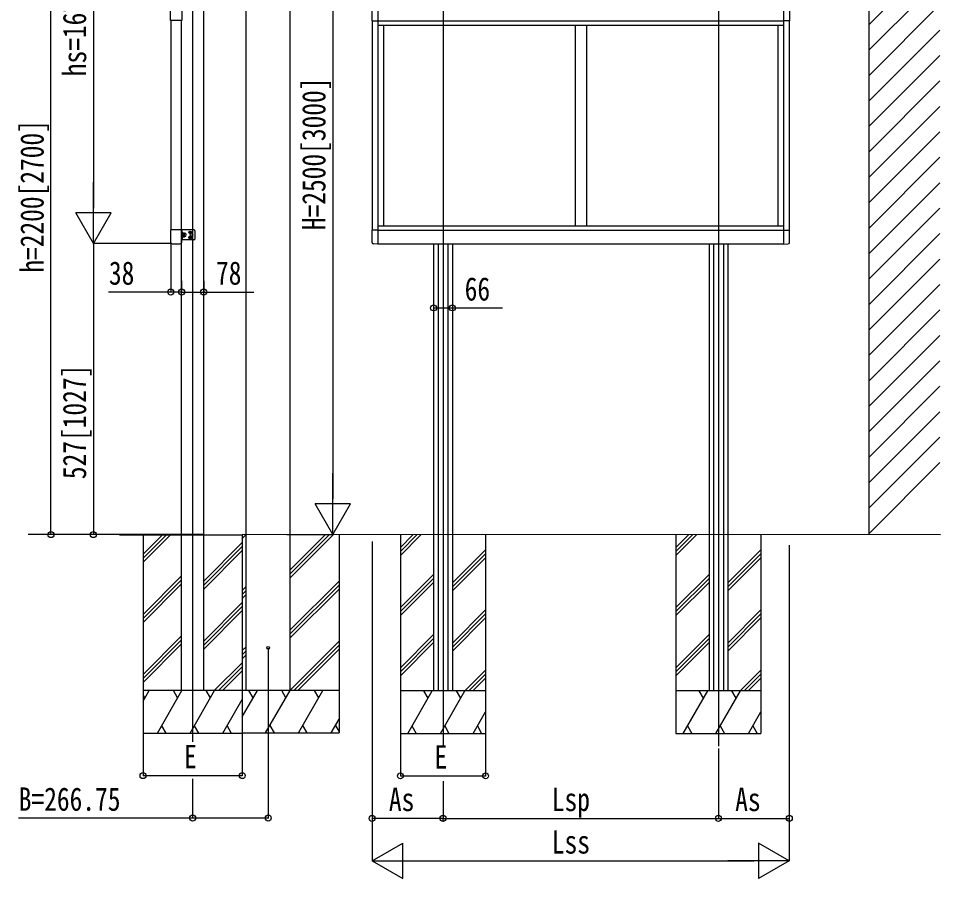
# Model space of a CAD drawing. Units: millimetres, scale not verified. Extents: x -10512 to 10512, y -7425 to 7425.
# Drawn here: x 2367 to 5621, y 34 to 3070 of the extents above; entities that cross this region are included whole.
import ezdxf
from ezdxf.enums import TextEntityAlignment as Align

# ---------------------------------------------------------------- set-up
doc = ezdxf.new("R2010")
doc.units = ezdxf.units.MM
doc.header["$LTSCALE"] = 40
for name, color, linetype in [('0-3_YKK_12', 2, 'Continuous'), ('0-4_YKK_13', 4, 'Continuous'), ('0-5_YKK_A1', 4, 'Continuous'), ('0-6_YKK_D', 6, 'Continuous')]:
    doc.layers.add(name, color=color, linetype=linetype)
doc.styles.add('ＭＳ ゴシック', font='')
doc.styles.get('ＭＳ ゴシック').set_extended_font_data('MS Gothic')

msp = doc.modelspace()

# ---------------------------------------------------------------- linework, layer by layer
at = {"layer": '0-3_YKK_12'}
for p, q in [((3865.33, 4015.34), (3865.33, 501.22)), ((4837.33, 4015.34), (4837.33, 501.22)), ((2981.83, 3985.64), (2981.83, 516.14))]:
    msp.add_line(p, q, dxfattribs=at)
at = {"layer": '0-4_YKK_13'}
for p, q in [((2903.83, 2323.59), (2903.83, 2279.89)), ((2943.83, 2323.59), (2903.83, 2323.59)), ((2943.83, 2279.89), (2943.83, 2323.59)), ((2945.33, 2305.59), (2945.33, 2323.09)), ((2946.93, 2313.49), (2945.33, 2313.49)), ((2946.93, 2298.09), (2946.93, 2313.49)), ((2946.93, 2312.29), (2947.51, 2313.3)), ((2947.51, 2313.3), (2952.84, 2313.3)), ((2953.43, 2312.29), (2952.84, 2313.3)), ((2953.43, 2299.29), (2953.43, 2312.29)), ((2970.71, 2314.99), (2971.69, 2315.01)), ((2970.71, 2314.19), (2971.69, 2314.18)), ((2971.69, 2315.01), (2972.18, 2315.24)), ((2971.69, 2314.18), (2972.18, 2313.95)), ((2972.41, 2315.73), (2972.18, 2315.24)), ((2972.41, 2313.45), (2972.18, 2313.95)), ((2972.43, 2316.71), (2972.41, 2315.73)), ((2972.43, 2312.48), (2972.41, 2313.45)), ((2973.22, 2316.71), (2973.24, 2315.73)), ((2973.22, 2312.48), (2973.24, 2313.45)), ((2973.24, 2315.73), (2973.47, 2315.24)), ((2973.24, 2313.45), (2973.47, 2313.95)), ((2973.96, 2315.01), (2973.47, 2315.24)), ((2973.96, 2314.18), (2973.47, 2313.95)), ((2974.94, 2314.99), (2973.96, 2315.01)), ((2974.94, 2314.19), (2973.96, 2314.18)), ((2990.83, 2293.09), (2990.83, 2318.09)), ((3635.33, 2322.32), (3614.83, 2322.32)), ((3614.83, 2279.41), (3614.83, 2322.32)), ((5067.33, 2322.32), (5087.83, 2322.32)), ((5087.83, 2279.41), (5087.83, 2322.32)), ((2945.33, 2305.59), (2945.33, 2288.09)), ((2945.33, 2305.59), (2952.33, 2305.59)), ((2946.93, 2298.09), (2945.33, 2298.09)), ((2946.93, 2299.29), (2947.51, 2298.29)), ((2947.51, 2309.55), (2952.84, 2309.55)), ((2947.51, 2302.04), (2952.84, 2302.04)), ((2947.51, 2298.29), (2952.84, 2298.29)), ((2953.43, 2299.29), (2952.84, 2298.29)), ((2970.71, 2296.99), (2971.69, 2297.01)), ((2970.71, 2296.19), (2971.69, 2296.18)), ((2971.69, 2297.01), (2972.18, 2297.24)), ((2971.69, 2296.18), (2972.18, 2295.95)), ((2972.41, 2297.73), (2972.18, 2297.24)), ((2972.41, 2295.45), (2972.18, 2295.95)), ((2972.43, 2298.71), (2972.41, 2297.73)), ((2972.43, 2294.48), (2972.41, 2295.45)), ((2973.22, 2298.71), (2973.24, 2297.73)), ((2973.22, 2294.48), (2973.24, 2295.45)), ((2973.24, 2297.73), (2973.47, 2297.24)), ((2973.24, 2295.45), (2973.47, 2295.95)), ((2973.96, 2297.01), (2973.47, 2297.24)), ((2973.96, 2296.18), (2973.47, 2295.95)), ((2974.94, 2296.99), (2973.96, 2297.01)), ((2974.94, 2296.19), (2973.96, 2296.18)), ((2909.33, 2274.39), (2938.33, 2274.39)), ((3635.33, 2273.12), (3620.04, 2273.92)), ((5067.33, 2273.12), (5082.61, 2273.92))]:
    msp.add_line(p, q, dxfattribs=at)
msp.add_lwpolyline([(2943.83, 3160.59), (2943.83, 3062.59), (2903.83, 3062.59), (2903.83, 3160.59)], close=True, dxfattribs=at)
for points in [[(3635.33, 3159.13), (3614.63, 3159.13), (3614.63, 3061.13), (3635.33, 3061.13)], [(5067.33, 3159.13), (5088.03, 3159.13), (5088.03, 3061.13), (5067.33, 3061.13)], [(2985.83, 2323.09), (2968.83, 2323.09), (2943.83, 2323.09)], [(2985.83, 2288.09), (2968.83, 2288.09), (2943.83, 2288.09)]]:
    msp.add_lwpolyline(points, dxfattribs=at)
for centre, radius in [((2972.83, 2314.59), 4.7), ((2972.83, 2296.59), 4.7), ((2977.83, 2305.59), 4.5), ((3248.58, 848.39), 5)]:
    msp.add_circle(centre, radius, dxfattribs=at)
for centre, radius, start, end in [((2950.25, 2311.42), 3.32, 145.61575, 214.38425), ((2950.1, 2311.42), 3.32, 325.61575, 34.38425), ((2953.93, 2312.27), 0.5, 180, 265.58827), ((2953.43, 2305.79), 6, 274.41173, 85.58827), ((2972.83, 2314.59), 2.15, 169.28802, 190.71198), ((2972.83, 2314.59), 2.15, 79.28802, 100.71198), ((2972.83, 2314.59), 2.15, 259.28802, 280.71198), ((2972.83, 2314.59), 2.15, 349.28802, 10.71198), ((2985.83, 2318.09), 5, 0, 90), ((2909.33, 2279.89), 5.5, 180, 270), ((2938.33, 2279.89), 5.5, 270, 0), ((2959.34, 2305.79), 12.42, 162.41205, 197.58795), ((2950.25, 2300.16), 3.32, 145.61575, 214.38425), ((2950.1, 2300.16), 3.32, 325.61575, 34.38425), ((2941.01, 2305.79), 12.42, 342.41205, 17.58795), ((2953.93, 2299.31), 0.5, 94.41173, 180), ((2972.83, 2296.59), 2.15, 169.28802, 190.71198), ((2972.83, 2296.59), 2.15, 79.28802, 100.71198), ((2972.83, 2296.59), 2.15, 259.28802, 280.71198), ((2972.83, 2296.59), 2.15, 349.28802, 10.71198), ((2985.83, 2293.09), 5, 270, 0), ((3620.33, 2279.41), 5.5, 180, 267), ((5082.33, 2279.41), 5.5, 273, 0)]:
    msp.add_arc(centre, radius, start, end, dxfattribs=at)
at = {"layer": '0-5_YKK_A1'}
for p, q in [((5368.71, 1248.39), (5368.71, 4892.9)), ((3170.83, 698.39), (3170.83, 4363.15)), ((3326.33, 698.39), (3326.33, 4377.39)), ((3020.83, 698.09), (3020.83, 3953.09)), ((5368.71, 3048.13), (5618.71, 3298.13)), ((5368.71, 2958.33), (5618.71, 3208.33)), ((3635.33, 3110.13), (3635.33, 2273.13)), ((5067.33, 3110.33), (5067.33, 2273.13)), ((5368.71, 2868.52), (5618.71, 3118.52)), ((2904.83, 3062.59), (2904.83, 2323.59)), ((2942.83, 698.09), (2942.83, 3062.59)), ((2942.83, 2323.59), (2942.83, 3062.59)), ((3615.33, 3061.13), (3615.33, 2322.32)), ((3635.33, 3061.13), (5067.33, 3061.13)), ((5087.33, 3061.13), (5087.33, 2322.32)), ((3635.33, 3045.63), (5067.33, 3045.63)), ((3655.33, 3045.63), (3655.33, 2338.13)), ((4331.33, 3045.13), (4331.33, 2338.13)), ((4371.33, 3045.13), (4371.33, 2338.13)), ((5047.33, 3045.13), (5047.33, 2338.13)), ((5047.33, 3045.13), (5047.33, 2338.13)), ((5368.71, 2778.72), (5618.71, 3028.72)), ((5368.71, 2688.92), (5618.71, 2938.92)), ((5368.71, 2599.12), (5618.71, 2849.12)), ((5368.71, 2509.31), (5618.71, 2759.31)), ((5368.71, 2419.51), (5618.71, 2669.51)), ((5368.71, 2329.71), (5618.71, 2579.71)), ((5368.71, 2239.91), (5618.71, 2489.91)), ((5368.71, 2150.1), (5618.71, 2400.1)), ((3635.33, 2338.13), (5067.33, 2338.13)), ((3635.33, 2322.13), (5067.33, 2322.13)), ((5067.33, 2338.13), (5067.33, 2322.13)), ((5368.71, 2060.3), (5618.71, 2310.3)), ((3635.33, 2273.63), (5067.33, 2273.63)), ((3832.33, 2273.63), (3832.33, 696.63)), ((3847.83, 2273.63), (3847.83, 696.63)), ((3882.83, 2273.63), (3882.83, 696.63)), ((3898.33, 2273.63), (3898.33, 696.63)), ((4804.33, 2273.63), (4804.33, 696.63)), ((4819.83, 2273.63), (4819.83, 696.63)), ((4854.83, 2273.63), (4854.83, 696.63)), ((4870.33, 2273.63), (4870.33, 696.63)), ((5368.71, 1970.5), (5618.71, 2220.5)), ((5368.71, 1880.7), (5618.71, 2130.7)), ((5368.71, 1790.89), (5618.71, 2040.89)), ((5368.71, 1701.09), (5618.71, 1951.09)), ((5368.71, 1611.29), (5618.71, 1861.29)), ((5368.71, 1521.49), (5618.71, 1771.49)), ((5368.71, 1431.68), (5618.71, 1681.68)), ((5368.71, 1341.88), (5618.71, 1591.88)), ((5368.71, 1252.08), (5618.71, 1502.08)), ((3020.83, 1248.05), (2401.57, 1248.39)), ((2806.83, 1247.51), (2806.83, 547.51)), ((2806.83, 1178.53), (2875.81, 1247.51)), ((2806.83, 1164.39), (2889.95, 1247.51)), ((2806.83, 1150.24), (2904.09, 1247.51)), ((3156.28, 1247.98), (3156.7, 1248.39)), ((5621.02, 1246.63), (3156.28, 1247.98)), ((3156.83, 1234.38), (3170.84, 1248.39)), ((3326.33, 1095.51), (3479.21, 1248.39)), ((3326.33, 1109.65), (3465.06, 1248.39)), ((3326.33, 1123.79), (3450.92, 1248.39)), ((3498.58, 1248.39), (3498.58, 548.39)), ((3715.33, 1246.63), (3715.33, 546.63)), ((3715.33, 1202.65), (3759.31, 1246.63)), ((3715.33, 1188.5), (3773.45, 1246.63)), ((3715.33, 1174.36), (3787.59, 1246.63)), ((4015.33, 1246.63), (4015.33, 546.63)), ((4687.33, 1246.63), (4687.33, 546.63)), ((4687.33, 1202.65), (4731.31, 1246.63)), ((4687.33, 1188.5), (4745.45, 1246.63)), ((4687.33, 1174.36), (4759.59, 1246.63)), ((4987.33, 1246.63), (4987.33, 546.63)), ((3020.83, 1084.16), (3156.83, 1220.16)), ((3020.83, 1070.02), (3156.83, 1206.02)), ((3020.83, 1055.88), (3156.83, 1191.88)), ((3898.33, 1077.28), (4015.33, 1194.28)), ((3898.33, 1063.14), (4015.33, 1180.14)), ((4870.33, 1077.28), (4987.33, 1194.28)), ((4870.33, 1063.14), (4987.33, 1180.14)), ((3898.33, 1048.99), (4015.33, 1165.99)), ((4870.33, 1048.99), (4987.33, 1165.99)), ((3715.33, 990.51), (3832.33, 1107.51)), ((4687.33, 990.51), (4804.33, 1107.51)), ((2806.83, 966.4), (2942.83, 1102.4)), ((2806.83, 952.26), (2942.83, 1088.25)), ((2806.83, 938.11), (2942.83, 1074.11)), ((3326.33, 911.66), (3498.58, 1083.91)), ((3715.33, 976.37), (3832.33, 1093.37)), ((3715.33, 962.23), (3832.33, 1079.23)), ((4687.33, 976.37), (4804.33, 1093.37)), ((4687.33, 962.23), (4804.33, 1079.23)), ((3156.83, 1050.53), (3170.83, 1064.53)), ((3156.83, 1036.39), (3170.83, 1050.39)), ((3326.33, 897.52), (3498.58, 1069.77)), ((3326.33, 883.38), (3498.58, 1055.63)), ((3156.83, 1022.24), (3170.83, 1036.24)), ((3020.83, 872.03), (3156.83, 1008.03)), ((3020.83, 857.89), (3156.83, 993.89)), ((3020.83, 843.75), (3156.83, 979.75)), ((3898.33, 865.15), (4015.33, 982.15)), ((4870.33, 865.15), (4987.33, 982.15)), ((3898.33, 851.01), (4015.33, 968.01)), ((3898.33, 836.86), (4015.33, 953.86)), ((4870.33, 851.01), (4987.33, 968.01)), ((4870.33, 836.86), (4987.33, 953.86)), ((2806.83, 754.27), (2942.83, 890.27)), ((3715.33, 778.38), (3832.33, 895.38)), ((3715.33, 764.24), (3832.33, 881.24)), ((4687.33, 778.38), (4804.33, 895.38)), ((4687.33, 764.24), (4804.33, 881.24)), ((2806.83, 740.12), (2942.83, 876.12)), ((2806.83, 725.98), (2942.83, 861.98)), ((3156.83, 838.4), (3170.83, 852.4)), ((3326.33, 699.53), (3498.58, 871.78)), ((3339.33, 698.39), (3498.58, 857.64)), ((3715.33, 750.1), (3832.33, 867.1)), ((4687.33, 750.1), (4804.33, 867.1)), ((3156.83, 824.26), (3170.83, 838.26)), ((3156.83, 810.11), (3170.83, 824.11)), ((3353.47, 698.39), (3498.58, 843.5)), ((3058.43, 697.51), (3156.83, 795.9)), ((3072.58, 697.51), (3156.83, 781.76)), ((3086.72, 697.51), (3156.83, 767.61)), ((3941.93, 696.63), (4015.33, 770.02)), ((3956.08, 696.63), (4015.33, 755.87)), ((4913.93, 696.63), (4987.33, 770.02)), ((4928.08, 696.63), (4987.33, 755.87)), ((3970.22, 696.63), (4015.33, 741.73)), ((4942.22, 696.63), (4987.33, 741.73)), ((3156.83, 697.51), (2806.83, 697.51)), ((2806.83, 660.06), (2828.44, 697.51)), ((2857.31, 547.51), (2943.91, 697.51)), ((2928.91, 671.53), (2913.91, 697.51)), ((2972.78, 547.51), (3059.38, 697.51)), ((3044.38, 671.53), (3029.38, 697.51)), ((3498.58, 698.39), (3156.83, 698.39)), ((3156.83, 605.14), (3210.66, 698.39)), ((3195.66, 672.41), (3180.66, 698.39)), ((3239.53, 548.39), (3326.13, 698.39)), ((3311.13, 672.41), (3296.13, 698.39)), ((3355, 548.39), (3441.6, 698.39)), ((3426.6, 672.41), (3411.6, 698.39)), ((4015.33, 696.63), (3715.33, 696.63)), ((3740.81, 546.63), (3827.41, 696.63)), ((3812.41, 670.64), (3797.41, 696.63)), ((3856.28, 546.63), (3942.88, 696.63)), ((3927.88, 670.64), (3912.88, 696.63)), ((4987.33, 696.63), (4687.33, 696.63)), ((4712.81, 546.63), (4799.41, 696.63)), ((4784.41, 670.64), (4769.41, 696.63)), ((4828.28, 546.63), (4914.88, 696.63)), ((4899.88, 670.64), (4884.88, 696.63)), ((2813.44, 671.53), (2806.83, 682.99)), ((3088.25, 547.51), (3156.83, 666.28)), ((3971.75, 546.63), (4015.33, 622.1)), ((4943.75, 546.63), (4987.33, 622.1)), ((3470.47, 548.39), (3498.58, 597.07)), ((2872.31, 573.49), (2887.31, 547.51)), ((2987.78, 573.49), (3002.78, 547.51)), ((3103.25, 573.49), (3118.25, 547.51)), ((3254.53, 574.37), (3269.53, 548.39)), ((3370, 574.37), (3385, 548.39)), ((3485.47, 574.37), (3498.58, 551.67)), ((3755.81, 572.61), (3770.81, 546.63)), ((3871.28, 572.61), (3886.28, 546.63)), ((3986.75, 572.6), (4001.75, 546.63)), ((4727.81, 572.61), (4742.81, 546.63)), ((4843.28, 572.61), (4858.28, 546.63)), ((4958.75, 572.6), (4973.75, 546.63)), ((2806.83, 547.51), (3156.83, 547.51)), ((3156.83, 548.39), (3498.58, 548.39)), ((3715.33, 546.63), (4015.33, 546.63)), ((4687.33, 546.63), (4987.33, 546.63))]:
    msp.add_line(p, q, dxfattribs=at)
msp.add_lwpolyline([(2723.83, 1247.51), (3156.83, 1247.51), (3156.83, 547.51)], dxfattribs=at)
at = {"layer": '0-6_YKK_D'}
for p, q in [((3476.33, 4123.34), (3476.33, 1373.39)), ((2481.83, 1248.09), (2481.83, 3948.09)), ((2631.83, 3823.09), (2631.83, 2400.09)), ((2631.83, 2275.09), (2631.83, 2491.6)), ((2631.83, 2275.09), (2569.33, 2383.35)), ((2694.33, 2383.35), (2569.33, 2383.35)), ((2631.83, 2275.09), (2694.33, 2383.35)), ((2908.83, 2275.09), (2630.83, 2275.09)), ((2908.83, 2275.09), (2630.83, 2275.09)), ((2631.83, 2275.09), (2631.83, 1248.09)), ((2904.83, 2274.51), (2904.83, 2103.12)), ((2942.83, 2143.07), (2942.83, 2103.12)), ((2942.83, 2143.07), (2942.83, 2103.12)), ((3020.83, 2143.07), (3020.83, 2103.12)), ((3832.33, 2087.08), (3832.33, 2047.13)), ((3898.33, 2087.08), (3898.33, 2047.13)), ((3476.33, 1248.39), (3476.33, 1464.9)), ((3476.33, 1248.39), (3413.83, 1356.64)), ((3538.83, 1356.64), (3413.83, 1356.64)), ((3476.33, 1248.39), (3538.83, 1356.64)), ((2699.24, 1248.09), (2480.83, 1248.09)), ((2768.91, 1248.09), (2630.83, 1248.09)), ((3314.63, 1248.39), (3477.33, 1248.39)), ((3615.33, 1223.54), (3615.33, 245.63)), ((5087.33, 1210.22), (5087.33, 245.63)), ((3248.58, 847.39), (3248.58, 246.51)), ((2806.83, 546.51), (2806.83, 396.51)), ((3156.83, 546.51), (3156.83, 396.51)), ((3715.33, 545.63), (3715.33, 395.63)), ((4015.33, 545.63), (4015.33, 395.63)), ((4837.33, 493.26), (4837.33, 245.63)), ((4837.33, 492.26), (4837.33, 245.63)), ((2806.83, 397.51), (3156.83, 397.51)), ((3715.33, 396.63), (4015.33, 396.63)), ((2981.83, 385.62), (2981.83, 246.51)), ((3865.33, 378.22), (3865.33, 245.63)), ((3615.33, 337.29), (3615.33, 95.63)), ((5087.33, 337.29), (5087.33, 95.63)), ((3865.33, 246.63), (3615.33, 246.63)), ((3865.33, 237.92), (3865.33, 247.63)), ((3865.33, 246.63), (4837.33, 246.63)), ((4837.33, 246.63), (5087.33, 246.63)), ((3615.33, 96.63), (3723.58, 159.13)), ((3723.58, 34.13), (3723.58, 159.13)), ((5087.33, 96.63), (4979.07, 159.13)), ((4979.07, 159.13), (4979.07, 34.13)), ((3615.33, 96.63), (3723.58, 34.13)), ((3615.33, 96.63), (3831.83, 96.63)), ((3740.33, 96.63), (4962.33, 96.63)), ((5087.33, 96.63), (4870.82, 96.63)), ((5087.33, 96.63), (4979.07, 34.13))]:
    msp.add_line(p, q, dxfattribs=at)
for points in [[(2942.83, 2104.12), (2904.83, 2104.12), (2685.49, 2104.12)], [(2942.83, 2104.12), (3020.83, 2104.12), (3197.33, 2104.12)], [(3832.33, 2048.13), (3898.33, 2048.13), (4074.83, 2048.13)], [(3248.58, 247.51), (2981.83, 247.51), (2367.33, 247.51)]]:
    msp.add_lwpolyline(points, dxfattribs=at)
for centre in [(2904.83, 2104.12), (2942.83, 2104.12), (2942.83, 2104.12), (3020.83, 2104.12), (3832.33, 2048.13), (3898.33, 2048.13), (2481.83, 1248.09), (2631.83, 1248.09), (2806.83, 397.51), (3156.83, 397.51), (3715.33, 396.63), (4015.33, 396.63), (2981.83, 247.51), (3248.58, 247.51), (3615.33, 246.63), (3865.33, 246.63), (3865.33, 246.63), (4837.33, 246.63), (4837.33, 246.63), (5087.33, 246.63)]:
    msp.add_circle(centre, 10.62, dxfattribs=at)

# ---------------------------------------------------------------- texts
at = {"layer": '0-6_YKK_D', "style": 'ＭＳ ゴシック', "width": 0.8}
for s, p in [('hs=1673', (2630.83, 2865.59)), ('H=2500[3000]', (3475.33, 2322.36)), ('h=2200[2700]', (2480.83, 2172.09)), ('527[1027]', (2630.83, 1443.59))]:
    msp.add_text(s, height=82.48, rotation=90, dxfattribs=at).set_placement(p, align=Align.BOTTOM_LEFT)
for s, p in [('38', (2686.49, 2105.12)), ('78', (3064.33, 2105.12)), ('66', (3941.83, 2049.13)), ('E', (2951.83, 398.51)), ('E', (3835.33, 397.63)), ('B=266.75', (2368.33, 248.51)), ('As', (3674.33, 247.63)), ('Lsp', (4249.33, 247.63)), ('As', (4896.33, 247.63)), ('Lss', (4249.33, 97.63))]:
    msp.add_text(s, height=82.48, dxfattribs=at).set_placement(p, align=Align.BOTTOM_LEFT)

doc.saveas('drawing.dxf')
